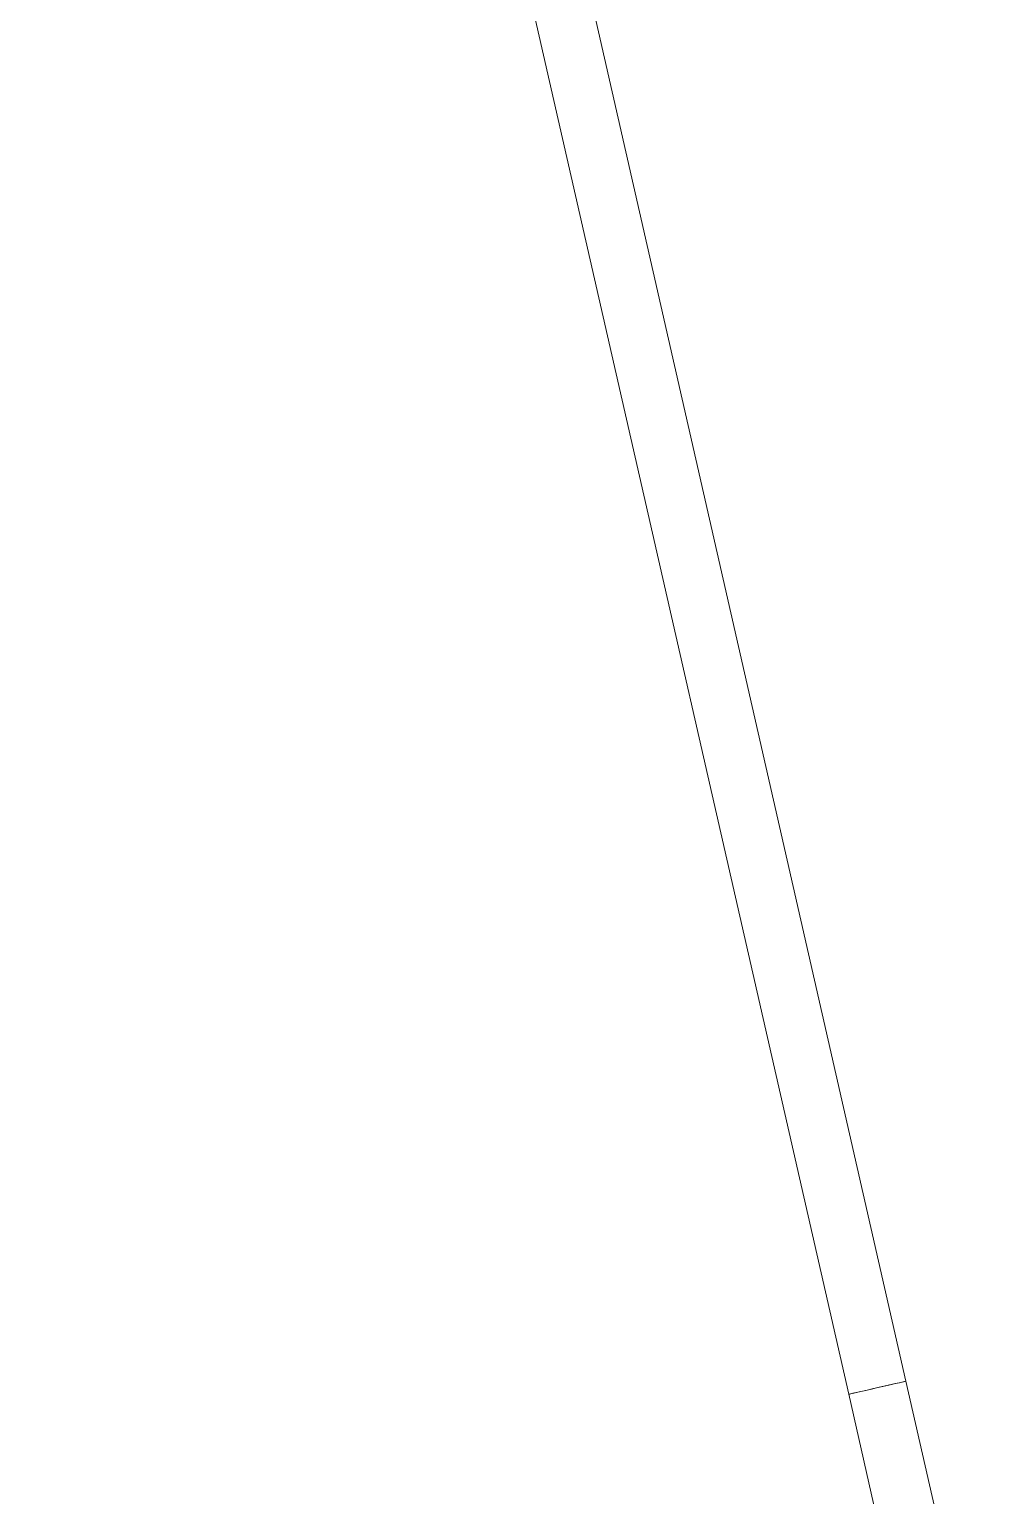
# Model space of a CAD drawing. Header units: millimetres. Extents: x 1587714 to 3094800, y -694377 to -413614.
# Drawn here: x 2353655.4 to 2353813.4, y -550800.3 to -550560.5 of the extents above; entities that cross this region are included whole.
import ezdxf

# ---------------------------------------------------------------- set-up
doc = ezdxf.new("R2010")
doc.units = ezdxf.units.MM

# ---------------------------------------------------------------- blocks, each defined once
blk = doc.blocks.new('poste RT1 vista lateral')
at = {"color": 7, "linetype": 'Continuous', "lineweight": 15}
for p, q in [((-808.6571, 8549.7792), (-674.6994, 7961.8943)), ((-665.3393, 7964.0276), (-798.811, 8549.7792)), ((-674.6994, 7961.8943), (-660.0363, 7897.5441)), ((-650.6762, 7899.6766), (-665.3393, 7964.0276))]:
    blk.add_line(p, q, dxfattribs=at)
at = {"color": 7, "linetype": 'Continuous', "lineweight": 15, "flags": 128}
for points in [[(-665.3393, 7964.0276), (-665.3503, 7964.0248), (-665.6095, 7963.9657), (-666.1959, 7963.8321), (-667.0659, 7963.6338), (-668.1548, 7963.3858), (-669.3821, 7963.1064), (-670.6566, 7962.8155), (-671.8839, 7962.5361), (-672.9729, 7962.2881), (-673.8428, 7962.0898), (-674.4292, 7961.9563), (-674.6885, 7961.8971), (-674.6994, 7961.8943)], [(-674.6994, 7961.8943), (-674.5258, 7961.9343), (-674.0181, 7962.0497), (-673.2137, 7962.2328), (-672.1725, 7962.4703), (-670.9716, 7962.744), (-669.7, 7963.0339), (-668.4521, 7963.3181), (-667.3205, 7963.5766), (-666.389, 7963.7883), (-665.7268, 7963.939), (-665.3829, 7964.0172), (-665.3393, 7964.0276)]]:
    blk.add_lwpolyline(points, dxfattribs=at)

msp = doc.modelspace()

# ---------------------------------------------------------------- block references
msp.add_blockref('poste RT1 vista lateral', (2354464.0477, -558745.6049))

doc.saveas('drawing.dxf')
